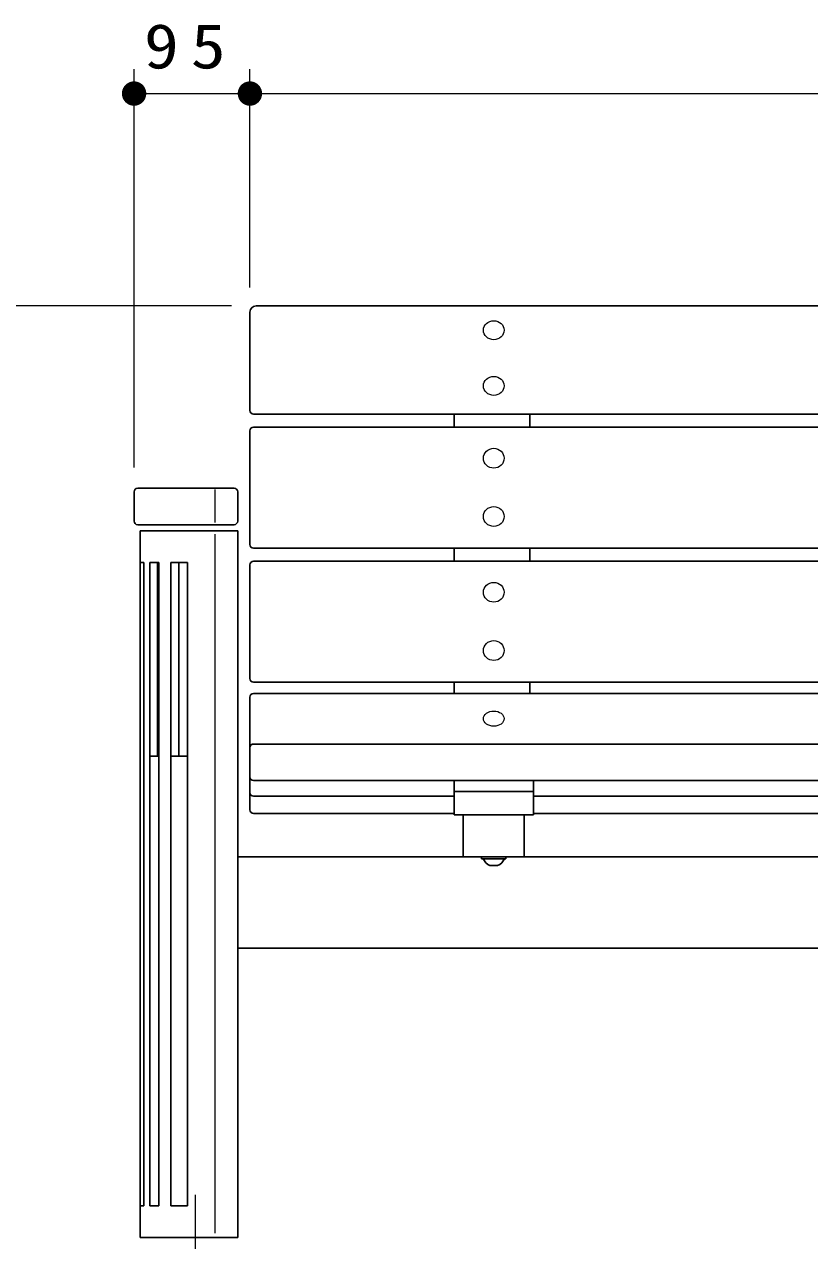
# Model space of a CAD drawing. Units: millimetres on the paper, scale 1:20. Extents: x -365 to 0, y 0 to 257.
# Drawn here: x -285.16 to -252.95, y 104.04 to 153.94 of the extents above; entities that cross this region are included whole.
import ezdxf

# ---------------------------------------------------------------- set-up
doc = ezdxf.new("R2010")
doc.units = ezdxf.units.MM
doc.linetypes.add('USER2', pattern=[6, 3, -1, 1, -1])
doc.layers.add('1_20', color=7, linetype='Continuous', lineweight=25)
doc.styles.add('ＭＳ ゴシック', font='')
doc.styles.get('ＭＳ ゴシック').set_extended_font_data('MS Gothic')

# ---------------------------------------------------------------- blocks, each defined once
blk = doc.blocks.new('filled_dot')
at = {"color": 0, "linetype": 'Continuous', "lineweight": -2, "const_width": 1.25}
blk.add_lwpolyline([(-0.625, 0, 1), (0.625, 0, 1)], format="xyb", close=True, dxfattribs=at)

msp = doc.modelspace()

# ---------------------------------------------------------------- linework, layer by layer
at = {"layer": '1_20', "lineweight": 13}
for p, q in [((-280.657, 135.765), (-280.657, 152.102)), ((-275.907, 143.139), (-275.907, 152.102)), ((-280.657, 151.102), (-275.907, 151.102)), ((-275.907, 151.102), (-185.907, 151.102)), ((-276.657, 142.389), (-302.271, 142.389)), ((-277.336, 133.505), (-277.336, 134.859)), ((-277.336, 104.347), (-277.336, 133.027))]:
    msp.add_line(p, q, dxfattribs=at)
at = {"layer": '1_20'}
for p, q in [((-275.657, 142.389), (-186.157, 142.389)), ((-275.907, 138.103), (-275.907, 142.139)), ((-275.757, 137.953), (-186.057, 137.953)), ((-267.532, 137.412), (-267.532, 137.953)), ((-264.432, 137.412), (-264.432, 137.953)), ((-275.907, 132.604), (-275.907, 137.262)), ((-275.757, 137.412), (-186.057, 137.412)), ((-280.657, 133.565), (-280.657, 134.765)), ((-276.557, 134.915), (-280.507, 134.915)), ((-276.407, 133.565), (-276.407, 134.765)), ((-276.557, 133.415), (-280.507, 133.415)), ((-276.407, 133.165), (-280.407, 133.165)), ((-280.407, 104.165), (-280.407, 133.165)), ((-276.407, 104.165), (-276.407, 133.165)), ((-275.757, 132.454), (-186.057, 132.454)), ((-267.532, 131.913), (-267.532, 132.454)), ((-264.432, 131.913), (-264.432, 132.454)), ((-280.259, 131.865), (-280.389, 131.865)), ((-280.259, 105.465), (-280.259, 131.865)), ((-280.012, 105.465), (-280.012, 131.865)), ((-279.645, 131.865), (-280.012, 131.865)), ((-279.703, 123.915), (-279.703, 131.865)), ((-279.645, 105.465), (-279.645, 131.865)), ((-279.143, 105.465), (-279.143, 131.865)), ((-278.472, 131.865), (-279.143, 131.865)), ((-278.815, 123.915), (-278.815, 131.865)), ((-278.472, 105.465), (-278.472, 131.865)), ((-275.907, 127.105), (-275.907, 131.763)), ((-275.757, 131.913), (-186.057, 131.913)), ((-275.757, 126.955), (-186.057, 126.955)), ((-267.532, 126.485), (-267.532, 126.955)), ((-264.432, 126.485), (-264.432, 126.955)), ((-275.907, 121.721), (-275.907, 126.335)), ((-275.757, 126.485), (-186.057, 126.485)), ((-275.757, 124.415), (-186.057, 124.415)), ((-279.645, 123.915), (-280.012, 123.915)), ((-278.472, 123.915), (-279.143, 123.915)), ((-275.757, 122.915), (-186.057, 122.915)), ((-267.532, 121.508), (-267.532, 122.915)), ((-264.282, 121.508), (-264.282, 122.915)), ((-275.757, 122.272), (-267.532, 122.272)), ((-267.532, 122.465), (-264.282, 122.465)), ((-264.282, 122.272), (-232.532, 122.272)), ((-275.757, 121.571), (-267.532, 121.571)), ((-267.532, 121.508), (-264.282, 121.508)), ((-267.157, 119.79), (-267.157, 121.508)), ((-264.657, 119.79), (-264.657, 121.508)), ((-264.282, 121.571), (-232.532, 121.571)), ((-276.407, 119.79), (-185.407, 119.79)), ((-265.307, 119.79), (-266.507, 119.79)), ((-266.407, 119.79), (-266.407, 119.707)), ((-265.407, 119.79), (-265.407, 119.707)), ((-265.407, 119.707), (-266.407, 119.707)), ((-265.748, 119.432), (-266.066, 119.432)), ((-276.407, 116.04), (-185.407, 116.04)), ((-280.259, 105.465), (-280.389, 105.465)), ((-279.645, 105.465), (-280.012, 105.465)), ((-278.472, 105.465), (-279.143, 105.465)), ((-280.407, 104.165), (-276.407, 104.165))]:
    msp.add_line(p, q, dxfattribs=at)
at = {"layer": '1_20', "linetype": 'USER2', "lineweight": 13}
for p, q in [((-278.157, 105.915), (-278.157, 85.415)), ((-278.157, 105.5), (-278.157, 86.415))]:
    msp.add_line(p, q, dxfattribs=at)
at = {"layer": '1_20'}
for centre, radius, start, end in [((-275.657, 142.139), 0.25, 90, 180), ((-275.757, 138.103), 0.15, 180, 270), ((-275.757, 137.262), 0.15, 90, 180), ((-280.507, 134.765), 0.15, 90, 180), ((-276.557, 134.765), 0.15, 0, 90), ((-280.507, 133.565), 0.15, 180, 270), ((-276.557, 133.565), 0.15, 270, 0), ((-275.757, 132.604), 0.15, 180, 270), ((-275.757, 131.763), 0.15, 90, 180), ((-275.757, 127.105), 0.15, 180, 270), ((-275.757, 126.335), 0.15, 90, 180), ((-275.757, 124.265), 0.15, 90, 180), ((-275.757, 123.065), 0.15, 180, 270), ((-275.757, 122.422), 0.15, 180, 270), ((-275.757, 121.721), 0.15, 180, 270), ((-265.876, 119.898), 0.503, 202.3207, 247.8941), ((-265.938, 119.898), 0.503, 292.1058, 337.6793)]:
    msp.add_arc(centre, radius, start, end, dxfattribs=at)
at = {"layer": '1_20', "lineweight": 13}
for centre, ratio in [((-265.907, 141.393), 0.913548), ((-265.907, 139.109), 0.913548), ((-265.907, 136.141), 0.956306), ((-265.907, 133.75), 0.956306), ((-265.907, 130.642), 0.956306), ((-265.907, 128.251), 0.956306), ((-265.907, 125.457), 0.73136)]:
    msp.add_ellipse(centre, major_axis=(0.425, 0), ratio=ratio, dxfattribs=at)

# ---------------------------------------------------------------- block references
at = {"layer": '1_20', "lineweight": 13, "xscale": 0.4, "yscale": 0.4}
for p in [(-280.657, 151.102), (-275.907, 151.102)]:
    msp.add_blockref('filled_dot', p, dxfattribs=at)
at = {"layer": '1_20', "lineweight": 13, "xscale": 0.4, "yscale": 0.4, "rotation": 180}
msp.add_blockref('filled_dot', (-275.907, 151.102), dxfattribs=at)

# ---------------------------------------------------------------- texts
at = {"layer": '1_20', "insert": (-278.332, 152.102), "char_height": 1.833, "attachment_point": 8, "style": 'ＭＳ ゴシック'}
msp.add_mtext('\\T1.34;\\W1.15;95', dxfattribs=at)

doc.saveas('drawing.dxf')
